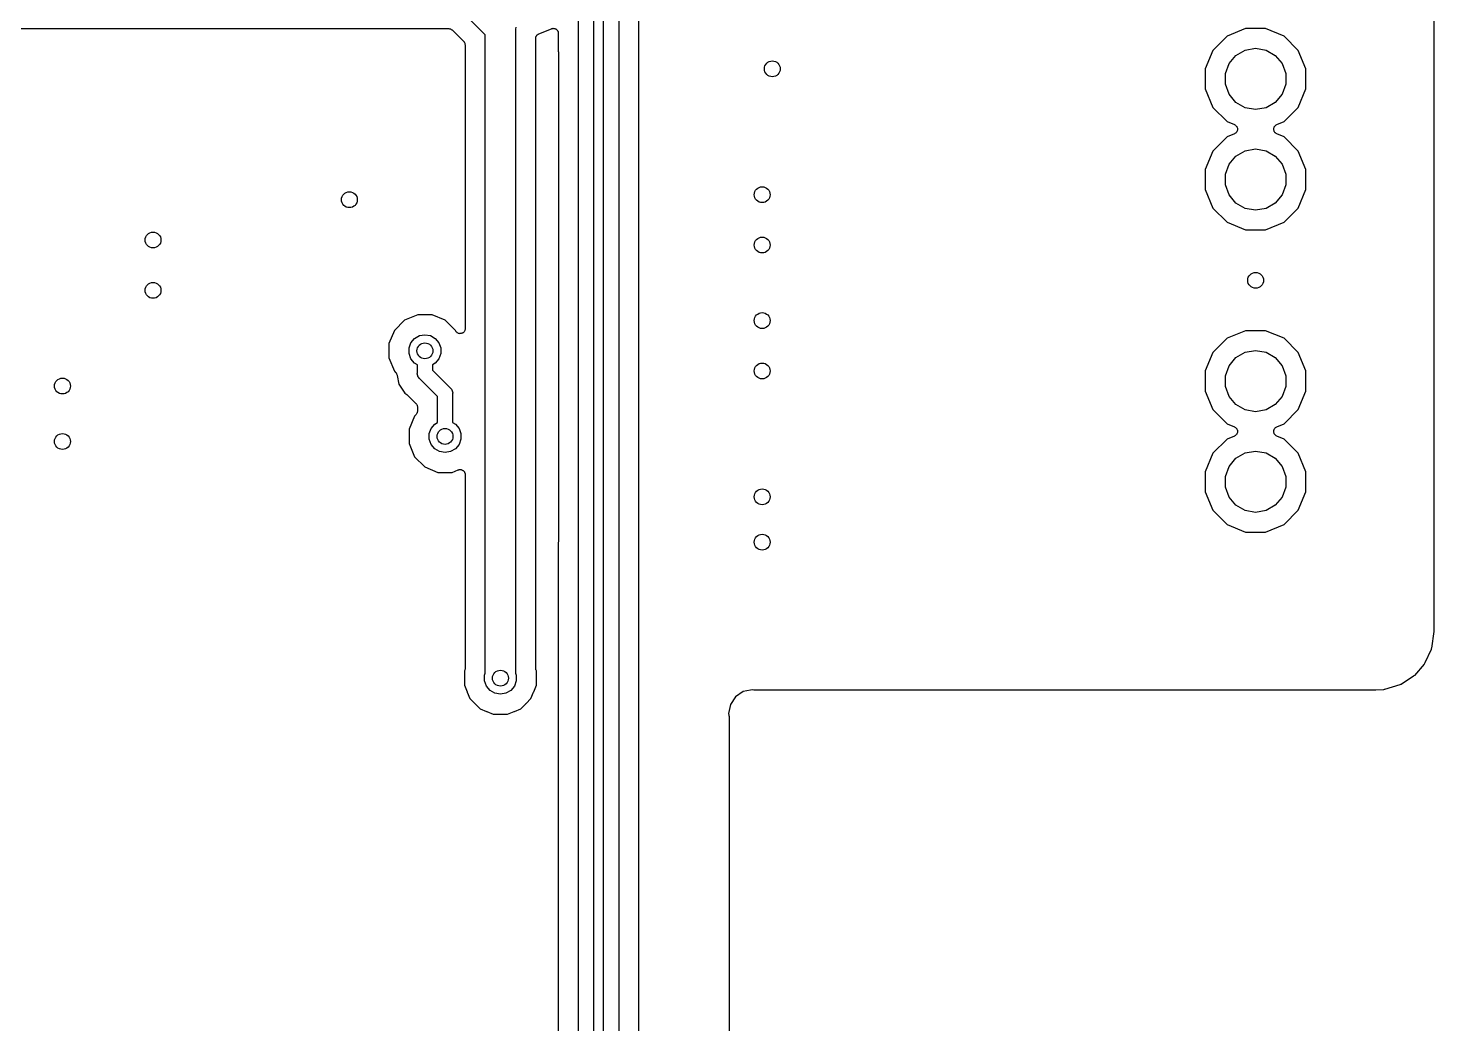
# Model space of a CAD drawing. Extents: x 40 to 164, y -163 to -60.
# Drawn here: x 127.79 to 163.25, y -125.94 to -100.83 of the extents above; entities that cross this region are included whole.
import ezdxf

# ---------------------------------------------------------------- set-up
doc = ezdxf.new("R2010")
doc.units = 0
doc.header["$MEASUREMENT"] = 0
doc.layers.add('BLACK', color=7, linetype='CONTINUOUS')

msp = doc.modelspace()

# ---------------------------------------------------------------- linework, layer by layer
at = {"layer": 'BLACK', "linetype": 'CONTINUOUS'}
for p, q in [((163.247, -90.059), (163.247, -116.027)), ((139.319, -100.996), (138.653, -100.33)), ((142.684, -100.31), (142.684, -126.67)), ((141.668, -101.363), (141.669, -100.536)), ((142.049, -100.465), (142.049, -126.484)), ((142.303, -101.329), (142.304, -100.474)), ((143.192, -126.597), (143.192, -100.573)), ((111.885, -100.838), (138.39, -100.838)), ((138.39, -100.838), (138.396, -100.839)), ((138.396, -100.839), (138.401, -100.838)), ((138.401, -100.838), (138.417, -100.843)), ((138.417, -100.843), (138.434, -100.846)), ((138.434, -100.846), (138.438, -100.848)), ((138.438, -100.848), (138.444, -100.85)), ((138.444, -100.85), (138.457, -100.859)), ((138.457, -100.859), (138.472, -100.868)), ((138.472, -100.868), (138.475, -100.872)), ((138.475, -100.872), (138.48, -100.875)), ((138.48, -100.875), (138.774, -101.169)), ((139.319, -117.098), (139.319, -100.996)), ((140.085, -100.804), (140.081, -100.855)), ((140.081, -100.855), (140.081, -117.098)), ((140.59, -101.074), (140.594, -101.061)), ((140.594, -101.061), (140.597, -101.048)), ((140.597, -101.048), (140.601, -101.04)), ((140.601, -101.04), (140.603, -101.032)), ((140.603, -101.032), (140.612, -101.021)), ((140.612, -101.021), (140.619, -101.009)), ((140.619, -101.009), (140.625, -101.004)), ((140.625, -101.004), (140.63, -100.997)), ((140.63, -100.997), (140.642, -100.99)), ((140.642, -100.99), (140.653, -100.981)), ((140.653, -100.981), (140.66, -100.978)), ((140.66, -100.978), (140.667, -100.974)), ((140.667, -100.974), (140.985, -100.842)), ((140.985, -100.842), (140.998, -100.839)), ((140.998, -100.839), (141.011, -100.834)), ((141.011, -100.834), (141.02, -100.834)), ((141.02, -100.834), (141.028, -100.833)), ((141.028, -100.833), (141.042, -100.834)), ((141.042, -100.834), (141.056, -100.834)), ((141.056, -100.834), (141.063, -100.837)), ((141.063, -100.837), (141.072, -100.838)), ((141.072, -100.838), (141.084, -100.845)), ((141.084, -100.845), (141.097, -100.85)), ((141.097, -100.85), (141.103, -100.855)), ((141.103, -100.855), (141.111, -100.859)), ((141.111, -100.859), (141.12, -100.869)), ((141.12, -100.869), (141.131, -100.878)), ((141.131, -100.878), (141.135, -100.885)), ((141.135, -100.885), (141.141, -100.891)), ((141.141, -100.891), (141.146, -100.904)), ((141.146, -100.904), (141.153, -100.916)), ((141.153, -100.916), (141.154, -100.924)), ((141.154, -100.924), (141.157, -100.932)), ((141.157, -100.932), (141.158, -100.946)), ((141.158, -100.946), (141.16, -100.96)), ((141.16, -100.96), (141.16, -101.427)), ((158.031, -101.031), (157.673, -101.389)), ((158.497, -100.838), (158.031, -101.031)), ((159.003, -100.838), (158.497, -100.838)), ((159.469, -101.031), (159.003, -100.838)), ((159.827, -101.389), (159.469, -101.031)), ((138.774, -101.169), (138.777, -101.174)), ((138.777, -101.174), (138.781, -101.177)), ((138.781, -101.177), (138.79, -101.192)), ((138.79, -101.192), (138.799, -101.205)), ((138.799, -101.205), (138.801, -101.211)), ((138.801, -101.211), (138.803, -101.215)), ((138.803, -101.215), (138.806, -101.232)), ((138.806, -101.232), (138.811, -101.248)), ((138.811, -101.248), (138.81, -101.253)), ((138.81, -101.253), (138.811, -101.259)), ((138.811, -101.259), (138.811, -108.408)), ((140.589, -101.091), (140.59, -101.083)), ((140.589, -116.969), (140.589, -101.091)), ((140.59, -101.083), (140.59, -101.074)), ((141.668, -126.413), (141.669, -101.363)), ((141.669, -101.363), (141.668, -101.363)), ((142.304, -126.6), (142.303, -101.329)), ((142.303, -101.329), (142.303, -101.329)), ((157.673, -101.389), (157.48, -101.855)), ((158.253, -101.515), (158.485, -101.381)), ((158.485, -101.381), (158.75, -101.334)), ((158.75, -101.334), (159.015, -101.381)), ((159.015, -101.381), (159.247, -101.515)), ((160.02, -101.855), (159.827, -101.389)), ((141.16, -101.427), (141.161, -101.427)), ((141.161, -101.427), (141.16, -126.15)), ((157.988, -101.974), (158.08, -101.721)), ((158.08, -101.721), (158.253, -101.515)), ((159.247, -101.515), (159.42, -101.721)), ((159.42, -101.721), (159.512, -101.974)), ((157.48, -101.855), (157.48, -102.361)), ((157.988, -102.242), (157.988, -101.974)), ((159.512, -101.974), (159.512, -102.242)), ((160.02, -102.361), (160.02, -101.855)), ((157.48, -102.361), (157.673, -102.827)), ((158.08, -102.495), (157.988, -102.242)), ((159.512, -102.242), (159.42, -102.495)), ((159.827, -102.827), (160.02, -102.361)), ((157.673, -102.827), (158.031, -103.185)), ((158.253, -102.701), (158.08, -102.495)), ((158.485, -102.835), (158.253, -102.701)), ((158.75, -102.882), (158.485, -102.835)), ((159.015, -102.835), (158.75, -102.882)), ((159.247, -102.701), (159.015, -102.835)), ((159.42, -102.495), (159.247, -102.701)), ((159.469, -103.185), (159.827, -102.827)), ((158.031, -103.185), (158.214, -103.261)), ((159.286, -103.261), (159.469, -103.185)), ((158.214, -103.495), (158.031, -103.571)), ((158.214, -103.261), (158.228, -103.27)), ((158.228, -103.486), (158.214, -103.495)), ((158.228, -103.27), (158.243, -103.277)), ((158.243, -103.479), (158.228, -103.486)), ((158.243, -103.277), (158.247, -103.281)), ((158.247, -103.475), (158.243, -103.479)), ((158.247, -103.281), (158.251, -103.284)), ((158.251, -103.472), (158.247, -103.475)), ((158.251, -103.284), (158.261, -103.298)), ((158.261, -103.458), (158.251, -103.472)), ((158.261, -103.298), (158.273, -103.31)), ((158.273, -103.446), (158.261, -103.458)), ((158.273, -103.31), (158.275, -103.315)), ((158.275, -103.441), (158.273, -103.446)), ((158.275, -103.315), (158.278, -103.319)), ((158.278, -103.437), (158.275, -103.441)), ((158.278, -103.319), (158.283, -103.335)), ((158.283, -103.421), (158.278, -103.437)), ((158.283, -103.335), (158.29, -103.351)), ((158.29, -103.405), (158.283, -103.421)), ((158.29, -103.351), (158.29, -103.356)), ((158.29, -103.356), (158.291, -103.361)), ((158.291, -103.395), (158.29, -103.4)), ((158.29, -103.4), (158.29, -103.405)), ((158.291, -103.361), (158.291, -103.378)), ((158.291, -103.378), (158.291, -103.395)), ((159.209, -103.361), (159.21, -103.356)), ((159.209, -103.378), (159.209, -103.361)), ((159.209, -103.395), (159.209, -103.378)), ((159.21, -103.4), (159.209, -103.395)), ((159.21, -103.351), (159.217, -103.335)), ((159.21, -103.356), (159.21, -103.351)), ((159.21, -103.405), (159.21, -103.4)), ((159.217, -103.421), (159.21, -103.405)), ((159.217, -103.335), (159.222, -103.319)), ((159.222, -103.437), (159.217, -103.421)), ((159.222, -103.319), (159.225, -103.315)), ((159.225, -103.441), (159.222, -103.437)), ((159.225, -103.315), (159.227, -103.31)), ((159.227, -103.446), (159.225, -103.441)), ((159.227, -103.31), (159.239, -103.298)), ((159.239, -103.458), (159.227, -103.446)), ((159.239, -103.298), (159.249, -103.284)), ((159.249, -103.472), (159.239, -103.458)), ((159.249, -103.284), (159.253, -103.281)), ((159.253, -103.475), (159.249, -103.472)), ((159.253, -103.281), (159.257, -103.277)), ((159.257, -103.479), (159.253, -103.475)), ((159.257, -103.277), (159.272, -103.27)), ((159.272, -103.486), (159.257, -103.479)), ((159.272, -103.27), (159.286, -103.261)), ((159.286, -103.495), (159.272, -103.486)), ((159.469, -103.571), (159.286, -103.495)), ((158.031, -103.571), (157.673, -103.929)), ((158.485, -103.921), (158.75, -103.874)), ((158.75, -103.874), (159.015, -103.921)), ((159.827, -103.929), (159.469, -103.571)), ((157.673, -103.929), (157.48, -104.395)), ((158.08, -104.261), (158.253, -104.055)), ((158.253, -104.055), (158.485, -103.921)), ((159.015, -103.921), (159.247, -104.055)), ((159.247, -104.055), (159.42, -104.261)), ((160.02, -104.395), (159.827, -103.929)), ((157.48, -104.395), (157.48, -104.901)), ((157.988, -104.514), (158.08, -104.261)), ((157.988, -104.782), (157.988, -104.514)), ((159.42, -104.261), (159.512, -104.514)), ((159.512, -104.514), (159.512, -104.782)), ((160.02, -104.901), (160.02, -104.395)), ((157.48, -104.901), (157.673, -105.367)), ((158.08, -105.035), (157.988, -104.782)), ((159.512, -104.782), (159.42, -105.035)), ((159.827, -105.367), (160.02, -104.901)), ((158.253, -105.241), (158.08, -105.035)), ((158.485, -105.375), (158.253, -105.241)), ((159.247, -105.241), (159.015, -105.375)), ((159.42, -105.035), (159.247, -105.241)), ((157.673, -105.367), (158.031, -105.725)), ((158.75, -105.422), (158.485, -105.375)), ((159.015, -105.375), (158.75, -105.422)), ((159.469, -105.725), (159.827, -105.367)), ((158.031, -105.725), (158.497, -105.918)), ((158.497, -105.918), (159.003, -105.918)), ((159.003, -105.918), (159.469, -105.725)), ((137.614, -108.058), (137.281, -108.196)), ((137.976, -108.058), (137.614, -108.058)), ((138.309, -108.196), (137.976, -108.058)), ((137.025, -108.452), (136.887, -108.785)), ((137.281, -108.196), (137.025, -108.452)), ((138.565, -108.452), (138.309, -108.196)), ((138.567, -108.456), (138.565, -108.452)), ((138.577, -108.473), (138.567, -108.456)), ((138.587, -108.489), (138.577, -108.473)), ((138.589, -108.491), (138.587, -108.489)), ((138.59, -108.493), (138.589, -108.491)), ((138.606, -108.505), (138.59, -108.493)), ((138.621, -108.518), (138.606, -108.505)), ((138.766, -108.502), (138.752, -108.515)), ((138.781, -108.489), (138.766, -108.502)), ((138.783, -108.487), (138.781, -108.489)), ((138.785, -108.485), (138.783, -108.487)), ((138.794, -108.468), (138.785, -108.485)), ((138.803, -108.451), (138.794, -108.468)), ((138.804, -108.448), (138.803, -108.451)), ((138.805, -108.446), (138.804, -108.448)), ((138.808, -108.427), (138.805, -108.446)), ((138.811, -108.408), (138.808, -108.427)), ((158.497, -108.458), (158.031, -108.651)), ((159.003, -108.458), (158.497, -108.458)), ((159.469, -108.651), (159.003, -108.458)), ((136.887, -108.785), (136.887, -109.147)), ((137.395, -108.895), (137.443, -108.763)), ((137.443, -108.763), (137.534, -108.655)), ((137.534, -108.655), (137.656, -108.584)), ((137.656, -108.584), (137.795, -108.56)), ((137.795, -108.56), (137.934, -108.584)), ((137.934, -108.584), (138.056, -108.655)), ((138.056, -108.655), (138.147, -108.763)), ((138.147, -108.763), (138.195, -108.895)), ((138.623, -108.519), (138.621, -108.518)), ((138.625, -108.52), (138.623, -108.519)), ((138.644, -108.526), (138.625, -108.52)), ((138.662, -108.533), (138.644, -108.526)), ((138.665, -108.533), (138.662, -108.533)), ((138.667, -108.534), (138.665, -108.533)), ((138.687, -108.533), (138.667, -108.534)), ((138.706, -108.533), (138.687, -108.533)), ((138.709, -108.532), (138.706, -108.533)), ((138.711, -108.532), (138.709, -108.532)), ((138.729, -108.524), (138.711, -108.532)), ((138.748, -108.518), (138.729, -108.524)), ((138.75, -108.516), (138.748, -108.518)), ((138.752, -108.515), (138.75, -108.516)), ((158.031, -108.651), (157.673, -109.009)), ((159.827, -109.009), (159.469, -108.651)), ((136.887, -109.147), (137.025, -109.48)), ((137.395, -109.037), (137.395, -108.895)), ((137.443, -109.169), (137.395, -109.037)), ((137.534, -109.277), (137.443, -109.169)), ((138.147, -109.169), (138.056, -109.277)), ((138.195, -109.037), (138.147, -109.169)), ((138.195, -108.895), (138.195, -109.037)), ((157.673, -109.009), (157.48, -109.475)), ((158.08, -109.341), (158.253, -109.135)), ((158.253, -109.135), (158.485, -109.001)), ((158.485, -109.001), (158.75, -108.954)), ((158.75, -108.954), (159.015, -109.001)), ((159.015, -109.001), (159.247, -109.135)), ((159.247, -109.135), (159.42, -109.341)), ((160.02, -109.475), (159.827, -109.009)), ((137.025, -109.48), (137.057, -109.512)), ((137.057, -109.512), (137.066, -109.525)), ((137.066, -109.525), (137.076, -109.536)), ((137.076, -109.536), (137.078, -109.543)), ((137.078, -109.543), (137.082, -109.548)), ((137.082, -109.548), (137.086, -109.563)), ((137.086, -109.563), (137.092, -109.577)), ((137.605, -109.318), (137.534, -109.277)), ((137.602, -109.549), (137.605, -109.523)), ((137.609, -109.573), (137.602, -109.549)), ((137.605, -109.523), (137.605, -109.318)), ((137.613, -109.598), (137.609, -109.573)), ((138.056, -109.277), (137.986, -109.318)), ((137.986, -109.318), (137.986, -109.453)), ((137.986, -109.453), (138.432, -109.899)), ((157.48, -109.475), (157.48, -109.981)), ((157.988, -109.594), (158.08, -109.341)), ((159.42, -109.341), (159.512, -109.594)), ((160.02, -109.981), (160.02, -109.475)), ((137.092, -109.577), (137.094, -109.588)), ((137.094, -109.588), (137.094, -109.588)), ((137.094, -109.588), (137.137, -109.804)), ((137.137, -109.804), (137.291, -110.035)), ((137.617, -109.605), (137.613, -109.598)), ((137.62, -109.613), (137.617, -109.605)), ((137.634, -109.634), (137.62, -109.613)), ((137.647, -109.656), (137.634, -109.634)), ((137.666, -109.672), (137.647, -109.656)), ((138.112, -110.119), (137.666, -109.672)), ((138.432, -109.899), (138.451, -109.915)), ((138.451, -109.915), (138.464, -109.937)), ((157.988, -109.862), (157.988, -109.594)), ((158.08, -110.115), (157.988, -109.862)), ((159.512, -109.862), (159.42, -110.115)), ((159.512, -109.594), (159.512, -109.862)), ((137.291, -110.035), (137.339, -110.067)), ((137.339, -110.067), (137.348, -110.076)), ((137.348, -110.076), (137.359, -110.083)), ((137.359, -110.083), (137.567, -110.292)), ((138.113, -110.773), (138.112, -110.119)), ((138.464, -109.937), (138.478, -109.958)), ((138.478, -109.958), (138.481, -109.966)), ((138.481, -109.966), (138.485, -109.974)), ((138.485, -109.974), (138.489, -109.998)), ((138.489, -109.998), (138.496, -110.023)), ((138.496, -110.023), (138.493, -110.048)), ((138.493, -110.048), (138.493, -110.773)), ((157.48, -109.981), (157.673, -110.447)), ((158.253, -110.321), (158.08, -110.115)), ((159.42, -110.115), (159.247, -110.321)), ((159.827, -110.447), (160.02, -109.981)), ((137.533, -110.611), (137.395, -110.944)), ((137.567, -110.577), (137.533, -110.611)), ((137.567, -110.292), (137.571, -110.296)), ((137.571, -110.572), (137.567, -110.577)), ((137.571, -110.296), (137.575, -110.3)), ((137.575, -110.568), (137.571, -110.572)), ((137.575, -110.3), (137.583, -110.314)), ((137.583, -110.554), (137.575, -110.568)), ((137.583, -110.314), (137.593, -110.328)), ((137.593, -110.54), (137.583, -110.554)), ((137.593, -110.328), (137.594, -110.333)), ((137.594, -110.535), (137.593, -110.54)), ((137.594, -110.333), (137.597, -110.338)), ((137.597, -110.53), (137.594, -110.535)), ((137.597, -110.338), (137.6, -110.355)), ((137.6, -110.514), (137.597, -110.53)), ((137.6, -110.355), (137.604, -110.371)), ((137.604, -110.498), (137.6, -110.514)), ((137.604, -110.371), (137.604, -110.376)), ((137.604, -110.376), (137.605, -110.382)), ((137.605, -110.487), (137.604, -110.492)), ((137.604, -110.492), (137.604, -110.498)), ((137.605, -110.382), (137.605, -110.487)), ((157.673, -110.447), (158.031, -110.805)), ((158.485, -110.455), (158.253, -110.321)), ((158.75, -110.502), (158.485, -110.455)), ((159.015, -110.455), (158.75, -110.502)), ((159.247, -110.321), (159.015, -110.455)), ((159.469, -110.805), (159.827, -110.447)), ((137.395, -110.944), (137.395, -111.306)), ((137.903, -111.054), (137.951, -110.922)), ((137.951, -110.922), (138.042, -110.814)), ((138.042, -110.814), (138.113, -110.773)), ((138.493, -110.773), (138.564, -110.814)), ((138.564, -110.814), (138.655, -110.922)), ((138.655, -110.922), (138.703, -111.054)), ((158.031, -110.805), (158.214, -110.881)), ((158.214, -110.881), (158.228, -110.89)), ((158.228, -110.89), (158.243, -110.897)), ((158.243, -110.897), (158.247, -110.901)), ((158.247, -110.901), (158.251, -110.904)), ((158.251, -110.904), (158.261, -110.918)), ((158.261, -110.918), (158.273, -110.93)), ((158.273, -110.93), (158.275, -110.935)), ((158.275, -110.935), (158.278, -110.939)), ((158.278, -110.939), (158.283, -110.955)), ((158.283, -110.955), (158.29, -110.971)), ((158.29, -110.971), (158.29, -110.976)), ((158.29, -110.976), (158.291, -110.981)), ((158.291, -110.981), (158.291, -110.998)), ((159.209, -110.981), (159.21, -110.976)), ((159.209, -110.998), (159.209, -110.981)), ((159.21, -110.971), (159.217, -110.955)), ((159.21, -110.976), (159.21, -110.971)), ((159.217, -110.955), (159.222, -110.939)), ((159.222, -110.939), (159.225, -110.935)), ((159.225, -110.935), (159.227, -110.93)), ((159.227, -110.93), (159.239, -110.918)), ((159.239, -110.918), (159.249, -110.904)), ((159.249, -110.904), (159.253, -110.901)), ((159.253, -110.901), (159.257, -110.897)), ((159.257, -110.897), (159.272, -110.89)), ((159.272, -110.89), (159.286, -110.881)), ((159.286, -110.881), (159.469, -110.805)), ((137.395, -111.306), (137.533, -111.639)), ((137.903, -111.196), (137.903, -111.054)), ((137.951, -111.328), (137.903, -111.196)), ((138.042, -111.436), (137.951, -111.328)), ((138.655, -111.328), (138.564, -111.436)), ((138.703, -111.196), (138.655, -111.328)), ((138.703, -111.054), (138.703, -111.196)), ((158.031, -111.191), (157.673, -111.549)), ((158.214, -111.115), (158.031, -111.191)), ((158.228, -111.106), (158.214, -111.115)), ((158.243, -111.099), (158.228, -111.106)), ((158.247, -111.095), (158.243, -111.099)), ((158.251, -111.092), (158.247, -111.095)), ((158.261, -111.078), (158.251, -111.092)), ((158.273, -111.066), (158.261, -111.078)), ((158.275, -111.061), (158.273, -111.066)), ((158.278, -111.057), (158.275, -111.061)), ((158.283, -111.041), (158.278, -111.057)), ((158.29, -111.025), (158.283, -111.041)), ((158.291, -111.015), (158.29, -111.02)), ((158.29, -111.02), (158.29, -111.025)), ((158.291, -110.998), (158.291, -111.015)), ((159.209, -111.015), (159.209, -110.998)), ((159.21, -111.02), (159.209, -111.015)), ((159.21, -111.025), (159.21, -111.02)), ((159.217, -111.041), (159.21, -111.025)), ((159.222, -111.057), (159.217, -111.041)), ((159.225, -111.061), (159.222, -111.057)), ((159.227, -111.066), (159.225, -111.061)), ((159.239, -111.078), (159.227, -111.066)), ((159.249, -111.092), (159.239, -111.078)), ((159.253, -111.095), (159.249, -111.092)), ((159.257, -111.099), (159.253, -111.095)), ((159.272, -111.106), (159.257, -111.099)), ((159.286, -111.115), (159.272, -111.106)), ((159.469, -111.191), (159.286, -111.115)), ((159.827, -111.549), (159.469, -111.191)), ((137.533, -111.639), (137.789, -111.895)), ((138.164, -111.507), (138.042, -111.436)), ((138.303, -111.531), (138.164, -111.507)), ((138.442, -111.507), (138.303, -111.531)), ((138.564, -111.436), (138.442, -111.507)), ((157.673, -111.549), (157.48, -112.015)), ((158.08, -111.881), (158.253, -111.675)), ((158.253, -111.675), (158.485, -111.541)), ((158.485, -111.541), (158.75, -111.494)), ((158.75, -111.494), (159.015, -111.541)), ((159.015, -111.541), (159.247, -111.675)), ((159.247, -111.675), (159.42, -111.881)), ((160.02, -112.015), (159.827, -111.549)), ((137.789, -111.895), (138.122, -112.033)), ((138.122, -112.033), (138.484, -112.033)), ((138.484, -112.033), (138.635, -111.97)), ((138.635, -111.97), (138.649, -111.967)), ((138.649, -111.967), (138.662, -111.962)), ((138.662, -111.962), (138.67, -111.962)), ((138.67, -111.962), (138.678, -111.961)), ((138.678, -111.961), (138.692, -111.962)), ((138.692, -111.962), (138.706, -111.962)), ((138.706, -111.962), (138.714, -111.965)), ((138.714, -111.965), (138.722, -111.966)), ((138.722, -111.966), (138.734, -111.973)), ((138.734, -111.973), (138.748, -111.977)), ((138.748, -111.977), (138.754, -111.983)), ((138.754, -111.983), (138.761, -111.987)), ((138.761, -111.987), (138.771, -111.997)), ((138.771, -111.997), (138.781, -112.006)), ((138.781, -112.006), (138.785, -112.013)), ((138.785, -112.013), (138.791, -112.019)), ((138.791, -112.019), (138.796, -112.032)), ((138.796, -112.032), (138.803, -112.044)), ((138.803, -112.044), (138.805, -112.052)), ((138.805, -112.052), (138.808, -112.06)), ((157.48, -112.015), (157.48, -112.521)), ((157.988, -112.134), (158.08, -111.881)), ((159.42, -111.881), (159.512, -112.134)), ((160.02, -112.521), (160.02, -112.015)), ((138.808, -112.06), (138.809, -112.074)), ((138.809, -112.074), (138.811, -112.087)), ((138.811, -112.087), (138.811, -116.969)), ((157.988, -112.402), (157.988, -112.134)), ((158.08, -112.655), (157.988, -112.402)), ((159.512, -112.402), (159.42, -112.655)), ((159.512, -112.134), (159.512, -112.402)), ((157.48, -112.521), (157.673, -112.987)), ((158.253, -112.861), (158.08, -112.655)), ((159.42, -112.655), (159.247, -112.861)), ((159.827, -112.987), (160.02, -112.521)), ((157.673, -112.987), (158.031, -113.345)), ((158.485, -112.995), (158.253, -112.861)), ((158.75, -113.042), (158.485, -112.995)), ((159.015, -112.995), (158.75, -113.042)), ((159.247, -112.861), (159.015, -112.995)), ((159.469, -113.345), (159.827, -112.987)), ((158.031, -113.345), (158.497, -113.538)), ((159.003, -113.538), (159.469, -113.345)), ((158.497, -113.538), (159.003, -113.538)), ((163.246, -116.045), (163.186, -116.465)), ((163.247, -116.027), (163.245, -116.036)), ((163.245, -116.036), (163.246, -116.045)), ((163.176, -116.5), (163.021, -116.839)), ((163.18, -116.482), (163.176, -116.5)), ((163.186, -116.465), (163.18, -116.482)), ((138.801, -117.018), (138.792, -117.04)), ((138.802, -117.015), (138.801, -117.018)), ((138.803, -117.013), (138.802, -117.015)), ((138.807, -116.994), (138.803, -117.013)), ((138.811, -116.975), (138.807, -116.994)), ((138.811, -116.969), (138.811, -116.972)), ((138.811, -116.972), (138.811, -116.975)), ((140.589, -116.972), (140.589, -116.969)), ((140.589, -116.975), (140.589, -116.972)), ((140.593, -116.994), (140.589, -116.975)), ((140.597, -117.013), (140.593, -116.994)), ((140.598, -117.015), (140.597, -117.013)), ((140.599, -117.018), (140.598, -117.015)), ((140.608, -117.04), (140.599, -117.018)), ((163.002, -116.869), (162.758, -117.152)), ((163.011, -116.854), (163.002, -116.869)), ((163.021, -116.839), (163.011, -116.854)), ((138.792, -117.04), (138.792, -117.402)), ((139.3, -117.15), (139.319, -117.098)), ((139.3, -117.292), (139.3, -117.15)), ((139.348, -117.424), (139.3, -117.292)), ((140.1, -117.292), (140.052, -117.424)), ((140.081, -117.098), (140.1, -117.15)), ((140.1, -117.15), (140.1, -117.292)), ((140.608, -117.402), (140.608, -117.04)), ((162.731, -117.175), (162.419, -117.378)), ((162.745, -117.163), (162.731, -117.175)), ((162.758, -117.152), (162.745, -117.163)), ((138.792, -117.402), (138.859, -117.564)), ((138.859, -117.564), (138.86, -117.569)), ((138.86, -117.569), (138.863, -117.573)), ((138.863, -117.573), (138.93, -117.735)), ((139.439, -117.532), (139.348, -117.424)), ((139.561, -117.603), (139.439, -117.532)), ((139.7, -117.627), (139.561, -117.603)), ((139.839, -117.603), (139.7, -117.627)), ((139.961, -117.532), (139.839, -117.603)), ((140.052, -117.424), (139.961, -117.532)), ((140.47, -117.735), (140.537, -117.573)), ((140.537, -117.573), (140.54, -117.569)), ((140.54, -117.569), (140.541, -117.564)), ((140.541, -117.564), (140.608, -117.402)), ((145.63, -117.69), (145.501, -117.883)), ((145.823, -117.561), (145.63, -117.69)), ((146.005, -117.525), (145.823, -117.561)), ((146.05, -117.516), (146.005, -117.525)), ((146.005, -117.525), (146.005, -117.525)), ((146.095, -117.525), (146.05, -117.516)), ((146.108, -117.525), (146.095, -117.525)), ((146.12, -117.527), (146.108, -117.525)), ((161.772, -117.527), (146.12, -117.527)), ((161.776, -117.526), (161.772, -117.527)), ((161.781, -117.527), (161.776, -117.526)), ((161.978, -117.512), (161.781, -117.527)), ((161.992, -117.509), (161.978, -117.512)), ((162.005, -117.507), (161.992, -117.509)), ((162.386, -117.393), (162.005, -117.507)), ((162.402, -117.385), (162.386, -117.393)), ((162.419, -117.378), (162.402, -117.385)), ((138.93, -117.735), (139.055, -117.86)), ((139.055, -117.86), (139.057, -117.864)), ((139.057, -117.864), (139.061, -117.866)), ((139.061, -117.866), (139.186, -117.991)), ((139.186, -117.991), (139.348, -118.058)), ((139.348, -118.058), (139.352, -118.061)), ((139.352, -118.061), (139.357, -118.062)), ((139.357, -118.062), (139.519, -118.129)), ((139.881, -118.129), (140.043, -118.062)), ((140.043, -118.062), (140.048, -118.061)), ((140.048, -118.061), (140.052, -118.058)), ((140.052, -118.058), (140.214, -117.991)), ((140.214, -117.991), (140.339, -117.866)), ((140.339, -117.866), (140.343, -117.864)), ((140.343, -117.864), (140.345, -117.86)), ((140.345, -117.86), (140.47, -117.735)), ((145.501, -117.883), (145.456, -118.11)), ((139.519, -118.129), (139.695, -118.129)), ((139.695, -118.129), (139.7, -118.13)), ((139.7, -118.13), (139.705, -118.129)), ((139.705, -118.129), (139.881, -118.129)), ((145.456, -118.11), (145.465, -118.155)), ((145.465, -118.155), (145.465, -118.168)), ((145.465, -118.168), (145.467, -118.18)), ((145.467, -118.18), (145.467, -138.868))]:
    msp.add_line(p, q, dxfattribs=at)
at = {"layer": 'BLACK'}
for centre in [(146.558, -101.854), (135.89, -105.156), (146.304, -105.029), (130.937, -106.172), (146.304, -106.299), (158.75, -107.188), (130.937, -107.442), (146.304, -108.204), (137.795, -108.966), (146.304, -109.474), (128.651, -109.855), (138.303, -111.125), (128.651, -111.252), (146.304, -112.649), (146.304, -113.792), (139.7, -117.221)]:
    msp.add_circle(centre, 0.2, dxfattribs=at)

doc.saveas('drawing.dxf')
